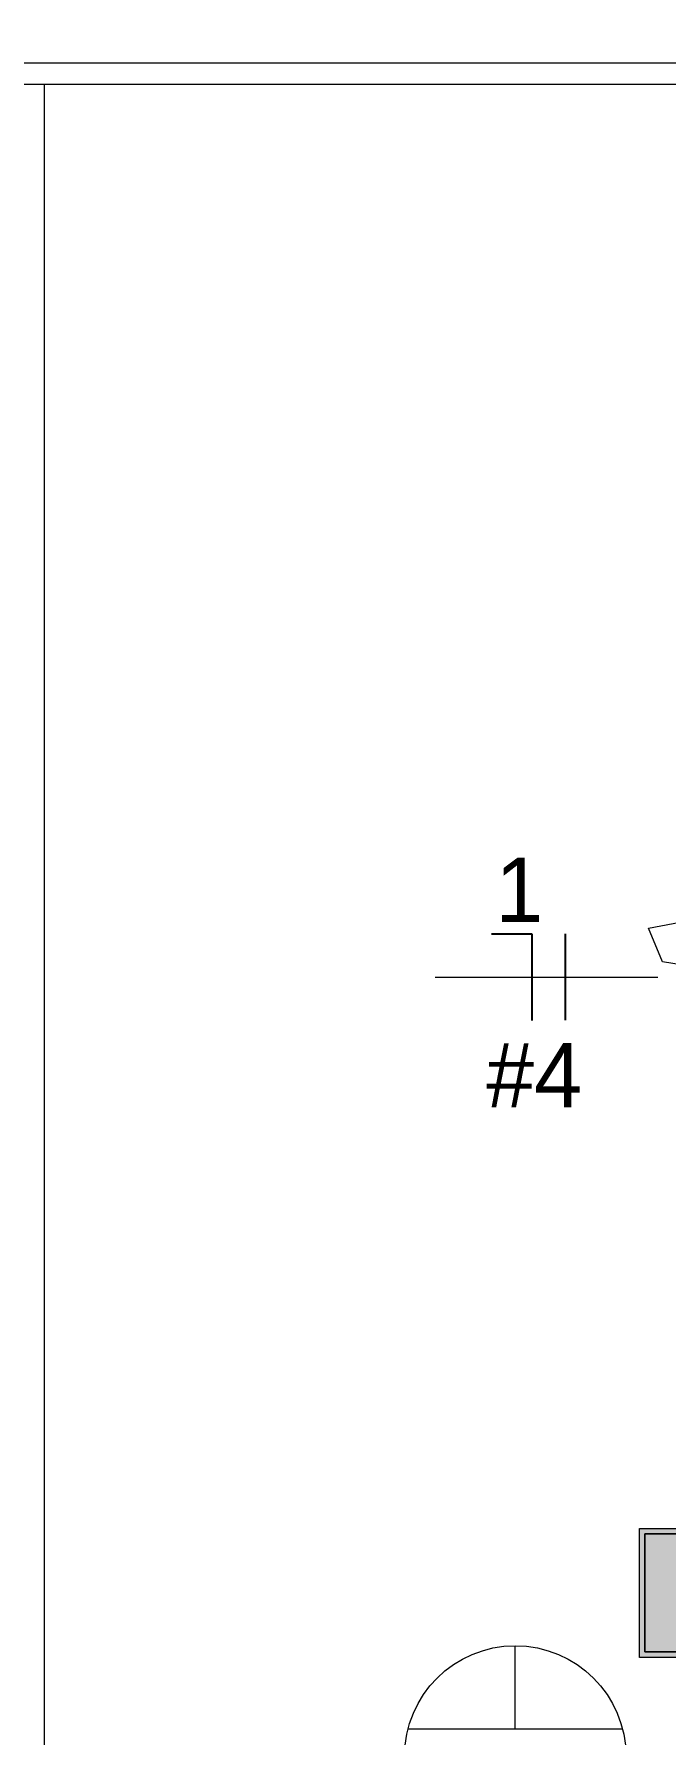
# Model space of a CAD drawing. Header units: metres. Extents: x -12 to 158, y -16 to 62.
# Drawn here: x 86.55 to 89.5, y 16.71 to 24.63 of the extents above; entities that cross this region are included whole.
import ezdxf

# ---------------------------------------------------------------- set-up
doc = ezdxf.new("R2010")
doc.units = ezdxf.units.M
doc.linetypes.add('Hidden 1_5', pattern=[0.0022, 0.0015, -0.0007])
for name, color, linetype, lineweight in [('A-DETL', 7, 'Continuous', 9), ('AL_VEGETAÇÃO', 7, 'Continuous', 9), ('Dispositivos elétricos', 7, 'Continuous', 35), ('E-LITE-EQPM-IDEN', 7, 'Continuous', 9), ('VEGETAÇÃO', 7, 'Continuous', 9)]:
    doc.layers.add(name, color=color, linetype=linetype, lineweight=lineweight)
doc.layers.add('BASE ELETRICO__dwg', color=7, linetype='Continuous', lineweight=9, true_color=0x767676)
doc.styles.add('Century Gothic_1', font='GOTHIC.TTF', dxfattribs={"height": 0.3})

# ---------------------------------------------------------------- blocks, each defined once
blk = doc.blocks.new('BASE ELETRICO__dwg-8227098-PLANTA BAIXA - PLANTA GERAL')
at = {"color": 252, "lineweight": 9, "true_color": 0x8e8e8e}
blk.add_line((85.3326, 8.3596), (85.3326, 24.4), dxfattribs=at)
at = {"color": 252, "lineweight": 9, "true_color": 0x8e8e8e, "flags": 128}
blk.add_lwpolyline([(53.2326, 8.407), (53.2326, 24.4), (56.2326, 24.4), (93.8326, 24.4), (93.8326, 45.55), (93.3075, 46.2685)], dxfattribs=at)
at = {"layer": 'AL_VEGETAÇÃO', "color": 252, "true_color": 0x8e8e8e, "flags": 128}
blk.add_lwpolyline([(88.3179, 20.2944), (88.2134, 20.3109), (88.147, 20.4687), (88.353, 20.5066)], dxfattribs=at)
at = {"layer": 'VEGETAÇÃO', "color": 252, "true_color": 0x8e8e8e}
blk.add_line((85.3326, 24.4), (93.8326, 24.4), dxfattribs=at)
at = {"layer": 'VEGETAÇÃO', "color": 252, "true_color": 0x8e8e8e, "flags": 128}
blk.add_lwpolyline([(53.1326, 8.3822), (53.1326, 24.5), (93.8326, 24.5)], dxfattribs=at)
blk = doc.blocks.new('Caixa de Passagem no Passeio - Caixa de Passagem no Passeio 2-8198666-PLANTA BAIXA - PLANTA GERAL')
at = {"layer": 'Dispositivos elétricos', "linetype": 'Hidden 1_5', "lineweight": 9, "true_color": 0x82482d}
h = blk.add_hatch(color=27, dxfattribs=at)
h.paths.add_polyline_path([(0.275, -0.3), (0.3, -0.3), (0.3, 0.3), (-0.3, 0.3), (-0.3, -0.3), (0.1319, -0.3)])
h.paths.add_polyline_path([(0.1319, -0.275), (-0.275, -0.275), (-0.275, 0.275), (0.275, 0.275), (0.275, -0.275)])
at = {"layer": 'Dispositivos elétricos', "linetype": 'Hidden 1_5', "lineweight": 9, "true_color": 0x5a6266}
blk.add_hatch(color=251, dxfattribs=at).paths.add_polyline_path([(0.1319, -0.275), (0.275, -0.275), (0.275, 0.275), (-0.275, 0.275), (-0.275, -0.275), (-0.1443, -0.275)])
at = {"layer": 'Dispositivos elétricos', "lineweight": 9}
for p, q in [((-0.3, -0.3), (-0.3, 0.3)), ((-0.3, 0.3), (0.3, 0.3)), ((-0.275, -0.275), (-0.275, 0.275)), ((-0.275, 0.275), (0.275, 0.275)), ((-0.275, 0.275), (-0.275, -0.275)), ((0.275, 0.275), (-0.275, 0.275)), ((0.275, 0.275), (0.275, -0.275)), ((0.275, -0.275), (0.275, 0.275)), ((0.3, 0.3), (0.3, -0.3)), ((0.3, -0.3), (-0.3, -0.3)), ((0.275, -0.275), (-0.275, -0.275)), ((-0.275, -0.275), (0.275, -0.275))]:
    blk.add_line(p, q, dxfattribs=at)
blk = doc.blocks.new('Fiação_Tags Lighting Fixture - 1_ FN-3746626-PLANTA BAIXA - PLANTA GERAL')
at = {"layer": 'E-LITE-EQPM-IDEN', "color": 5, "lineweight": 25, "true_color": 0x0000ff}
for p, q in [((-0.001283, -0.001642), (-0.000345, -0.001642)), ((-0.000345, -0.001642), (-0.000345, -0.003664))]:
    blk.add_line(p, q, dxfattribs=at)
at = {"layer": 'E-LITE-EQPM-IDEN', "color": 1, "lineweight": 25, "true_color": 0xff0000}
blk.add_line((0.000434, -0.001642), (0.000434, -0.003658), dxfattribs=at)
at = {"layer": 'E-LITE-EQPM-IDEN'}
blk.add_line((-0.002595, -0.002653), (0.002595, -0.002653), dxfattribs=at)

msp = doc.modelspace()

# ---------------------------------------------------------------- linework, layer by layer
at = {"layer": 'A-DETL', "color": 3, "true_color": 0x00ff00}
for p, q in [((88.793, 16.7389), (88.793, 17.1255)), ((88.2937, 16.7389), (89.2923, 16.7389))]:
    msp.add_line(p, q, dxfattribs=at)
msp.add_circle((88.793, 16.6098), 0.5157, dxfattribs=at)

# ---------------------------------------------------------------- block references
at = {"layer": 'BASE ELETRICO__dwg', "color": 252, "true_color": 0x8e8e8e}
msp.add_blockref('BASE ELETRICO__dwg-8227098-PLANTA BAIXA - PLANTA GERAL', (1.2665, 0), dxfattribs=at)
at = {"layer": 'Dispositivos elétricos', "lineweight": 9}
msp.add_blockref('Caixa de Passagem no Passeio - Caixa de Passagem no Passeio 2-8198666-PLANTA BAIXA - PLANTA GERAL', (89.6726, 17.3713), dxfattribs=at)
at = {"layer": 'E-LITE-EQPM-IDEN', "xscale": 199.9999999999999, "yscale": 199.9999999999999, "zscale": 199.9999999999999}
msp.add_blockref('Fiação_Tags Lighting Fixture - 1_ FN-3746626-PLANTA BAIXA - PLANTA GERAL', (88.9384, 20.7711), dxfattribs=at)

# ---------------------------------------------------------------- texts
at = {"layer": 'E-LITE-EQPM-IDEN', "char_height": 0.3, "attachment_point": 1, "style": 'Century Gothic_1'}
for s, insert, width in [('1', (88.7004, 20.7975), 0.288607), ('#4', (88.658, 19.934), 0.657384)]:
    msp.add_mtext(s, dxfattribs=dict(at, insert=insert, width=width))

doc.saveas('drawing.dxf')
